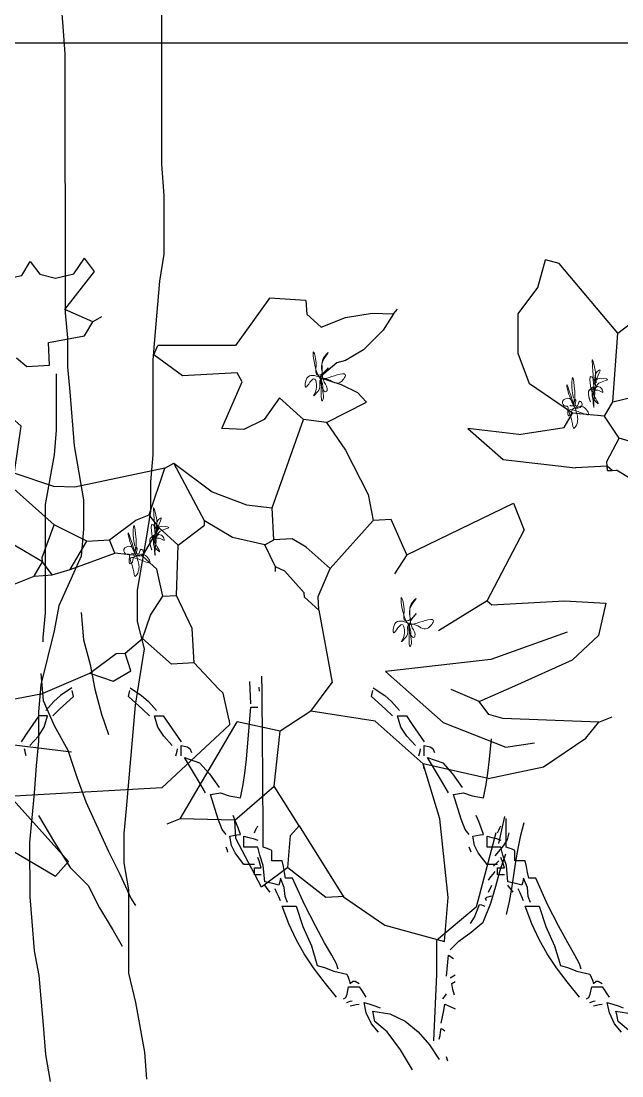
# Model space of a CAD drawing. Header units: millimetres. Extents: x -414464 to 1686, y -90036 to 108605.
# Drawn here: x -403181 to -402842, y 2569 to 3163 of the extents above; entities that cross this region are included whole.
import ezdxf

# ---------------------------------------------------------------- set-up
doc = ezdxf.new("R2010")
doc.units = ezdxf.units.MM
doc.header["$LTSCALE"] = 1000
doc.header["$MEASUREMENT"] = 0
doc.linetypes.add('AUDIT_D_120904163729-0', pattern=[0])
doc.layers.get('0').update_dxf_attribs({"linetype": 'AUDIT_D_120904163729-0'})
for name, color, linetype in [('Lawn', 7, 'Continuous'), ('Layer5', 100, 'Continuous'), ('sb shrubs', 1, 'Continuous'), ('sb-design', 3, 'Continuous')]:
    doc.layers.add(name, color=color, linetype=linetype)
doc.styles.add('ATTR', font='romans.shx', dxfattribs={"width": 0.8, "height": 0.7})
doc.styles.add('ROMANS', font='romans.shx', dxfattribs={"width": 0.85})
doc.dimstyles.new('DIM-100', dxfattribs={"dimscale": 100, "dimtxt": 2, "dimasz": 2, "dimexe": 0.18, "dimexo": 0.0625, "dimgap": 1, "dimtad": 1, "dimdec": 0, "dimzin": 0, "dimdsep": 46, "dimtxsty": 'ROMANS', "dimcen": 0.09, "dimclrd": 1, "dimclre": 1, "dimclrt": 3, "dimadec": 0, "dimazin": 0, "dimtfac": 1, "dimtdec": 0, "dimtix": 1, "dimtmove": 2, "dimatfit": 3, "dimfxl": 1, "dimtolj": 1, "dimtzin": 0, "dimarcsym": 0})

# ---------------------------------------------------------------- blocks, each defined once
blk = doc.blocks.new('TREEE')
at = {"layer": 'Layer5', "color": 24}
for points in [[(-2.076, 27.714), (-1.998, 28.648), (-1.685, 30.361), (-1.45, 31.372), (-1.448, 34.253), (-1.291, 35.187), (-1.29, 36.199), (-1.367, 37.055), (-1.444, 37.989), (-1.598, 39.702), (-1.675, 40.636), (-1.83, 41.57), (-1.985, 42.582), (-1.751, 43.516), (-1.75, 44.606), (-1.904, 45.54), (-2.059, 46.397), (-2.214, 47.331), (-2.213, 48.343), (-2.29, 49.277), (-2.287, 52.547), (-2.364, 53.403), (-2.518, 55.271), (-2.673, 56.206), (-2.671, 58.23), (-2.592, 59.319), (-2.586, 66.17)], [(0.916, 65.077), (0.837, 64.065), (0.758, 63.131), (0.75, 54.179), (0.672, 53.322), (0.671, 52.31), (0.592, 51.454), (0.435, 49.586), (0.122, 47.718), (0.121, 46.706), (0.198, 45.772), (0.974, 44.059), (1.129, 43.202), (1.595, 41.334), (1.672, 40.399), (1.671, 39.387), (1.748, 38.531), (1.825, 37.597), (1.979, 35.884), (1.977, 34.016), (1.899, 33.16), (1.82, 32.148), (1.663, 31.292), (1.506, 29.579), (1.427, 28.567), (1.271, 27.633)], [(1.06, 52.077), (1.058, 50.13), (1.135, 49.274), (1.445, 47.561), (1.441, 43.825), (1.518, 42.968), (1.518, 42.813)], [(0.196, 43.826), (0.117, 42.892), (-0.117, 42.036), (-0.274, 41.18), (-0.508, 40.324), (-0.742, 39.623)], [(1.595, 41.723), (1.516, 40.789), (1.126, 39.933), (0.659, 39.077), (0.346, 38.143), (0.034, 37.287), (-0.746, 35.575), (-1.136, 34.797), (-1.526, 33.941), (-1.682, 33.708)], [(1.668, 36.819), (1.123, 35.885), (0.577, 35.029), (-0.046, 34.407), (-0.436, 33.629), (-0.904, 32.851), (-1.216, 32.306)]]:
    blk.add_lwpolyline(points, dxfattribs=at)
blk = doc.blocks.new('A$C3E916B73')
at = {"layer": 'sb shrubs', "color": 96}
for p, q in [((2.89, 6.753), (3.878, 7.086)), ((3.878, 7.086), (3.984, 6.346)), ((2.219, 6.235), (2.89, 6.753)), ((1.538, 4.997), (2.219, 6.235)), ((3.984, 6.346), (3.914, 5.015)), ((1.307, 5.689), (1.922, 6.227)), ((1.922, 6.227), (2.23, 6.227)), ((0.846, 5.997), (0.461, 5.151)), ((1.307, 5.689), (0.846, 5.997)), ((-3.306, 5.151), (-2.614, 5.612)), ((-2.614, 5.612), (-2.383, 5.382)), ((1.307, 5.689), (1.384, 5.151)), ((-2.383, 5.382), (-3.306, 4.228)), ((0.461, 5.151), (0.461, 4.843)), ((1.538, 4.997), (1.153, 4.305)), ((1.384, 5.151), (1.538, 4.997)), ((3.914, 5.015), (3.69, 4.074)), ((-0.461, 4.766), (-0.692, 4.843)), ((0.461, 4.843), (-0.461, 4.766)), ((0.461, 4.843), (1.153, 4.305)), ((-0.461, 4.766), (0.592, 3.188)), ((1.153, 4.305), (1.307, 3.383)), ((4.767, 4.382), (3.69, 4.074)), ((4.767, 4.382), (5.714, 4.238)), ((-0.738, 4.228), (-3.229, 4.228)), ((0.461, 3.229), (-0.738, 4.228)), ((3.69, 4.074), (3.69, 4.152)), ((5.714, 4.238), (6.456, 3.794)), ((3.69, 4.074), (2.921, 3.306)), ((4.066, 3.397), (5.098, 3.872)), ((5.098, 3.872), (5.583, 3.823)), ((6.456, 3.794), (6.688, 3.536)), ((-3.921, 3.229), (-2.229, 3.536)), ((1.307, 3.383), (0.592, 3.188)), ((1.845, 3.075), (1.307, 3.383)), ((3.143, 2.479), (4.066, 3.397)), ((5.074, 3.383), (4.843, 3.306)), ((6.688, 3.536), (5.074, 3.383)), ((6.688, 3.536), (6.919, 3.46)), ((0.461, 3.152), (0.461, 3.229)), ((2.921, 3.306), (1.845, 3.075)), ((4.843, 3.306), (4.69, 3.075)), ((0.461, 3.152), (0.384, 2.691)), ((1.845, 3.075), (2.23, 2.614)), ((4.69, 3.075), (4.228, 2.845)), ((4.69, 3.075), (5.305, 2.845)), ((0.384, 2.691), (0.308, 2.614)), ((5.305, 2.845), (6.304, 2.46)), ((-2.691, 2.537), (-3.253, 2.611)), ((-2.691, 2.537), (-1.845, 2.229)), ((0.308, 2.614), (-0.077, 2.153)), ((2.076, 1.384), (2.23, 2.614)), ((-1.845, 2.229), (-1.461, 2.383)), ((-1.461, 2.383), (-1.153, 2.229)), ((4.926, 2.381), (3.143, 2.479)), ((6.24, 1.988), (4.926, 2.381)), ((6.304, 2.46), (6.765, 2.076)), ((-1.845, 2.229), (-1.384, 1.922)), ((-1.153, 2.229), (-1.23, 1.922)), ((-0.461, 2.153), (-0.923, 1.691)), ((-0.077, 2.153), (-0.461, 2.153)), ((-0.077, 2.153), (-0.076, 1.575)), ((6.919, 1.538), (6.765, 2.076)), ((-1.384, 1.922), (-1.23, 1.922)), ((-1.23, 1.922), (-0.923, 1.691)), ((4.92, 1.384), (4.075, 1.845)), ((-0.923, 1.691), (-0.769, 1.307)), ((-0.076, 1.575), (-0.307, 0.999)), ((4.92, 1.384), (4.997, 1.461)), ((4.997, 1.461), (6.227, 1.461)), ((6.227, 1.461), (6.919, 1.538)), ((-0.769, 1.307), (-0.538, 0.999)), ((2.076, 1.384), (1.845, 1.153)), ((2.076, 1.384), (2.076, 1.153)), ((4.92, 1.384), (5.612, 0.231)), ((1.845, 1.076), (1.538, 0.692)), ((1.845, 1.153), (1.845, 1.076)), ((2.076, 1.153), (2.306, 0.692)), ((-0.538, 0.999), (-0.615, 0.538)), ((-0.538, 0.999), (-0.307, 0.999)), ((-0.307, 0.999), (-0.231, 0.154)), ((3.613, 0.538), (3.383, 0.846)), ((-3.152, 0.692), (-2.691, 0.538)), ((-2.691, 0.538), (-2.383, 0.538)), ((-2.691, 0.538), (-2.537, 0.308)), ((-2.383, 0.538), (-2.537, 0.308)), ((-2.383, 0.538), (-2.076, 0.461)), ((-0.615, 0.538), (-0.846, 0.308)), ((1.384, 0.615), (1.23, 0.231)), ((1.538, 0.692), (1.384, 0.615)), ((1.384, 0.692), (1.384, 0.615)), ((2.306, 0.692), (1.922, 0.308)), ((2.306, 0.692), (3.075, -0.077)), ((3.613, 0.538), (3.383, -0.077)), ((3.613, 0.538), (5.458, -0.231)), ((-2.076, 0.461), (-1.307, 0.231)), ((-2.076, 0.461), (-1.768, 0)), ((8.764, 0.384), (7.227, -0.692)), ((-2.537, 0.308), (-2.998, 0)), ((-2.537, 0.308), (-2.537, 0.231)), ((-2.537, 0.231), (-2.306, -0.308)), ((-1.307, 0.231), (-1.384, 0)), ((-0.846, 0.308), (-1.307, 0.231)), ((-0.846, 0.308), (-0.538, -0.154)), ((1.23, 0.231), (0.692, 0.077)), ((1.23, 0.231), (1.384, 0.154)), ((1.922, 0.308), (1.691, 0.154)), ((5.458, -0.231), (5.612, 0.231)), ((-1.768, 0), (-2.306, -0.308)), ((-1.768, 0), (-1.384, 0)), ((-1.384, 0), (-0.923, -0.308)), ((-0.231, 0.154), (-0.538, -0.154)), ((-0.231, 0.154), (0.231, -0.154)), ((0.692, 0.077), (0.231, -0.231)), ((1.384, 0.154), (1.384, -0.384)), ((1.691, 0.154), (1.384, 0.154)), ((-0.538, -0.154), (-0.692, -0.384)), ((0.231, -0.154), (0.231, -0.231)), ((3.017, -0.518), (3.075, -0.077)), ((3.383, -0.077), (3.075, -0.077)), ((-2.306, -0.308), (-2.998, -0.999)), ((-0.923, -0.308), (-0.692, -0.384)), ((0.231, -0.231), (-0.231, -1.23)), ((-0.692, -0.384), (-0.384, -1.153)), ((0.39, -0.711), (0.955, -0.459)), ((0.955, -0.459), (1.384, -0.384)), ((1.384, -0.384), (1.999, -1.845)), ((2.678, -1.287), (3.017, -0.518)), ((-0.231, -1.23), (0.39, -0.711)), ((7.15, -0.692), (7.073, -0.769)), ((7.073, -0.692), (7.073, -0.769)), ((7.073, -0.692), (7.15, -0.692)), ((7.15, -0.692), (7.227, -0.692)), ((5.326, -0.977), (6.535, -0.769)), ((7.073, -0.769), (6.535, -0.769)), ((7.073, -0.769), (7.073, -0.846)), ((7.073, -0.846), (7.303, -1.23)), ((-2.271, -0.952), (-2.927, -1.213)), ((-1.922, -0.922), (-2.271, -0.952)), ((-0.384, -1.153), (-1.922, -0.922)), ((4.761, -1.532), (5.326, -0.977)), ((7.919, -0.999), (7.303, -1.23)), ((-2.921, -1.23), (-2.768, -1.999)), ((-0.384, -1.153), (-0.231, -1.23)), ((7.303, -1.23), (7.073, -1.614)), ((2.383, -1.768), (2.678, -1.287)), ((5.612, -1.384), (4.761, -1.532)), ((5.612, -1.384), (6.381, -1.461)), ((6.381, -1.461), (6.535, -1.691)), ((0.984, -1.731), (0.615, -1.768)), ((0.615, -1.768), (1, -2.537)), ((1.337, -1.879), (0.984, -1.731)), ((2.383, -1.768), (1.999, -1.845)), ((2.383, -1.768), (3.075, -2.076)), ((6.535, -1.691), (5.843, -2.229)), ((7.073, -1.614), (6.535, -1.691)), ((7.073, -1.614), (7.227, -1.845)), ((1.614, -2.229), (1.337, -1.879)), ((1.999, -1.845), (1.614, -2.229)), ((7.227, -1.845), (8.072, -1.999)), ((7.227, -1.845), (7.38, -2.998)), ((-2.768, -1.999), (-2.921, -2.153)), ((2.932, -2.249), (3.075, -2.076)), ((2.664, -2.397), (2.932, -2.249)), ((5.843, -2.229), (5.679, -2.752)), ((2.306, -2.537), (2.664, -2.397)), ((1, -2.537), (0.923, -2.691)), ((2.614, -2.767), (2.306, -2.537)), ((0, -2.691), (-0.461, -3.075)), ((0.923, -2.691), (0, -2.691)), ((2.763, -2.796), (2.614, -2.767)), ((3.074, -2.959), (2.763, -2.796)), ((5.679, -2.752), (5.714, -3.418)), ((-2.783, -3.153), (-2.614, -2.998)), ((-2.614, -2.998), (-2.229, -2.998)), ((-2.229, -2.998), (-2.229, -3.383)), ((3.427, -3.27), (3.074, -2.959)), ((7.38, -2.998), (6.458, -4.228)), ((7.38, -2.998), (8.61, -3.844)), ((-0.461, -3.075), (-0.384, -3.229)), ((0.923, -3.152), (-0.384, -3.229)), ((1.538, -3.921), (0.923, -3.152)), ((3.613, -3.536), (3.427, -3.27)), ((-2.229, -3.383), (-1.614, -3.459)), ((-1.614, -3.459), (-1.461, -3.69)), ((2.153, -3.613), (2.383, -3.383)), ((2.383, -3.383), (2.805, -3.521)), ((2.805, -3.521), (3.257, -3.566)), ((3.257, -3.566), (3.613, -3.536)), ((3.613, -3.536), (3.69, -3.613)), ((5.714, -3.418), (6.074, -3.844)), ((-1.461, -3.69), (-1.922, -3.921)), ((-1.307, -3.767), (-1.461, -3.69)), ((2.153, -3.844), (2.153, -3.613)), ((2.153, -3.844), (1.538, -3.921)), ((6.074, -3.844), (6.227, -4.305)), ((-1.922, -3.921), (-1.384, -4.536)), ((6.458, -4.228), (6.227, -4.305)), ((-3.152, -4.459), (-2.614, -4.536)), ((-2.614, -4.536), (-2.46, -4.766)), ((-2.46, -4.766), (-2.31, -4.543)), ((-2.31, -4.543), (-2.047, -4.46)), ((-2.047, -4.46), (-1.732, -4.515)), ((-1.732, -4.515), (-1.537, -4.766)), ((-1.384, -4.536), (-1.537, -4.766))]:
    blk.add_line(p, q, dxfattribs=at)
blk.add_arc((-0.738, 4.228), 0.00000961, 49.844, 89.647, dxfattribs=at)
blk = doc.blocks.new('gt')
at = {"layer": 'sb-design', "color": 46}
for p, q in [((600.1473, 207.1282), (600.1467, 207.1796)), ((599.5052, 207.1403), (599.4667, 207.114)), ((599.5088, 207.1212), (599.5067, 207.1309)), ((599.6989, 207.1212), (599.7009, 207.1309)), ((599.7024, 207.1403), (599.7409, 207.114)), ((600.1097, 207.0863), (600.1061, 207.1614)), ((600.1391, 207.1286), (600.1375, 207.1426)), ((600.5195, 207.1212), (600.5215, 207.1309)), ((600.523, 207.1403), (600.5615, 207.114)), ((599.4667, 207.114), (599.4439, 207.0939)), ((599.4876, 207.0895), (599.5111, 207.111)), ((599.5111, 207.111), (599.5088, 207.1212)), ((599.6966, 207.111), (599.6989, 207.1212)), ((599.72, 207.0895), (599.6966, 207.111)), ((599.7409, 207.114), (599.7637, 207.0939)), ((600.148, 207.0717), (600.1473, 207.1282)), ((600.5172, 207.111), (600.5195, 207.1212)), ((600.5407, 207.0895), (600.5172, 207.111)), ((600.5615, 207.114), (600.5843, 207.0939)), ((599.4439, 207.0939), (599.4172, 207.0628)), ((599.4407, 207.0452), (599.4641, 207.0675)), ((599.4641, 207.0675), (599.4876, 207.0895)), ((599.7435, 207.0675), (599.72, 207.0895)), ((599.767, 207.0452), (599.7435, 207.0675)), ((599.7637, 207.0939), (599.7905, 207.0628)), ((600.101, 206.9679), (600.1097, 207.0746)), ((600.1097, 207.0746), (600.1179, 207.0746)), ((600.1179, 207.0746), (600.1258, 207.0746)), ((600.1258, 207.0746), (600.1332, 207.0746)), ((600.1486, 207.0099), (600.148, 207.0717)), ((600.5641, 207.0675), (600.5407, 207.0895)), ((600.5876, 207.0452), (600.5641, 207.0675)), ((600.5843, 207.0939), (600.6111, 207.0628)), ((599.3937, 207.0452), (599.3738, 207.0159)), ((599.4031, 207.0452), (599.3937, 207.0452)), ((599.4128, 207.0452), (599.4031, 207.0452)), ((599.412, 207.0071), (599.4231, 207.0452)), ((599.4231, 207.0452), (599.4128, 207.0452)), ((599.7957, 207.0071), (599.7846, 207.0452)), ((599.7846, 207.0452), (599.7948, 207.0452)), ((599.7948, 207.0452), (599.8045, 207.0452)), ((599.8045, 207.0452), (599.8139, 207.0452)), ((599.8139, 207.0452), (599.8339, 207.0159)), ((600.6163, 207.0071), (600.6052, 207.0452)), ((600.6052, 207.0452), (600.6154, 207.0452)), ((600.6154, 207.0452), (600.6251, 207.0452)), ((600.6251, 207.0452), (600.6346, 207.0452)), ((600.6346, 207.0452), (600.6545, 207.0159)), ((599.3738, 207.0159), (599.3538, 206.9865)), ((599.3923, 206.9773), (599.412, 207.0071)), ((599.8154, 206.9773), (599.7957, 207.0071)), ((599.8339, 207.0159), (599.8538, 206.9865)), ((600.1493, 206.9421), (600.1486, 207.0099)), ((600.636, 206.9773), (600.6163, 207.0071)), ((600.6545, 207.0159), (600.6745, 206.9865)), ((599.3538, 206.9865), (599.3338, 206.9572)), ((599.3632, 206.9455), (599.3923, 206.9773)), ((599.8444, 206.9455), (599.8154, 206.9773)), ((599.8538, 206.9865), (599.8738, 206.9572)), ((600.0948, 206.8986), (600.101, 206.9679)), ((600.6651, 206.9455), (600.636, 206.9773)), ((600.6745, 206.9865), (600.6944, 206.9572)), ((600.9154, 206.8986), (600.9216, 206.9679)), ((599.3471, 206.9263), (599.3456, 206.9337)), ((599.3492, 206.9184), (599.3471, 206.9263)), ((599.3515, 206.9103), (599.3492, 206.9184)), ((599.8562, 206.9103), (599.8585, 206.9184)), ((599.8585, 206.9184), (599.8605, 206.9263)), ((599.8605, 206.9263), (599.862, 206.9337)), ((599.8738, 206.9455), (599.8947, 206.9407)), ((599.8738, 206.9337), (599.8738, 206.9455)), ((599.8738, 206.922), (599.8738, 206.9337)), ((599.8738, 206.9103), (599.8738, 206.922)), ((599.8947, 206.9407), (599.9038, 206.9346)), ((599.9038, 206.9346), (599.909, 206.922)), ((600.1499, 206.868), (600.1493, 206.9421)), ((600.6768, 206.9103), (600.6791, 206.9184)), ((600.6791, 206.9184), (600.6812, 206.9263)), ((600.6812, 206.9263), (600.6827, 206.9337)), ((600.6944, 206.9455), (600.7153, 206.9407)), ((600.6944, 206.9337), (600.6944, 206.9455)), ((600.6944, 206.922), (600.6944, 206.9337)), ((600.6944, 206.9103), (600.6944, 206.922)), ((600.7153, 206.9407), (600.7244, 206.9346)), ((600.7244, 206.9346), (600.7296, 206.922)), ((599.8855, 206.9044), (599.9366, 206.8863)), ((599.909, 206.8653), (599.8855, 206.9044)), ((599.9366, 206.8863), (599.9699, 206.8497)), ((600.0894, 206.8521), (600.0948, 206.8986)), ((600.7062, 206.9044), (600.7572, 206.8863)), ((600.7296, 206.8653), (600.7062, 206.9044)), ((600.7572, 206.8863), (600.7905, 206.8497)), ((600.9101, 206.8521), (600.9154, 206.8986)), ((599.9325, 206.8257), (599.909, 206.8653)), ((599.9699, 206.8497), (600.0029, 206.8034)), ((600.0832, 206.8135), (600.0894, 206.8521)), ((600.1504, 206.787), (600.1499, 206.868)), ((600.7531, 206.8257), (600.7296, 206.8653)), ((600.7905, 206.8497), (600.8235, 206.8034)), ((600.9039, 206.8135), (600.9101, 206.8521)), ((599.9559, 206.7858), (599.9325, 206.8257)), ((600.0745, 206.7682), (600.0832, 206.8135)), ((600.7766, 206.7858), (600.7531, 206.8257)), ((600.8951, 206.7682), (600.9039, 206.8135)), ((599.9736, 206.78), (600.0068, 206.7853)), ((599.999, 206.6967), (599.9736, 206.78)), ((600.0068, 206.7853), (600.0366, 206.7755)), ((600.0366, 206.7755), (600.0745, 206.7682)), ((600.1507, 206.6988), (600.1504, 206.787)), ((600.7942, 206.78), (600.8274, 206.7853)), ((600.8196, 206.6967), (600.7942, 206.78)), ((600.8274, 206.7853), (600.8572, 206.7755)), ((600.8572, 206.7755), (600.8951, 206.7682)), ((600.0581, 206.6884), (600.0498, 206.7095)), ((600.8787, 206.6884), (600.8705, 206.7095)), ((600.9568, 206.6602), (600.9665, 206.7057)), ((600.0127, 206.6617), (599.999, 206.6967)), ((600.0663, 206.6669), (600.0581, 206.6884)), ((600.1296, 206.6669), (600.1332, 206.6743)), ((600.1508, 206.6027), (600.1507, 206.6988)), ((600.8333, 206.6617), (600.8196, 206.6967)), ((600.8869, 206.6669), (600.8787, 206.6884)), ((600.9502, 206.6669), (600.9538, 206.6743)), ((600.9714, 206.6027), (600.9713, 206.6988)), ((601.0215, 206.6422), (601.0324, 206.6849)), ((600.0264, 206.645), (600.0127, 206.6617)), ((600.0381, 206.6391), (600.0507, 206.6414)), ((600.0438, 206.6074), (600.0381, 206.6391)), ((600.0507, 206.6414), (600.0627, 206.6435)), ((600.0627, 206.6435), (600.0745, 206.645)), ((600.0745, 206.645), (600.0663, 206.6669)), ((600.0862, 206.6391), (600.1023, 206.6353)), ((600.0862, 206.6273), (600.0862, 206.6391)), ((600.1023, 206.6353), (600.1179, 206.6309)), ((600.1214, 206.6509), (600.1258, 206.659)), ((600.1258, 206.659), (600.1296, 206.6669)), ((600.847, 206.645), (600.8333, 206.6617)), ((600.8587, 206.6391), (600.8713, 206.6414)), ((600.8644, 206.6074), (600.8587, 206.6391)), ((600.8713, 206.6414), (600.8833, 206.6435)), ((600.8833, 206.6435), (600.8951, 206.645)), ((600.8951, 206.645), (600.8869, 206.6669)), ((600.9069, 206.6391), (600.9229, 206.6353)), ((600.9069, 206.6273), (600.9069, 206.6391)), ((600.9229, 206.6353), (600.9385, 206.6309)), ((600.9421, 206.6509), (600.9464, 206.659)), ((600.9464, 206.659), (600.9502, 206.6669)), ((600.9466, 206.6145), (600.9568, 206.6602)), ((600.9761, 206.6276), (600.9818, 206.6509)), ((601.0124, 206.5982), (601.0215, 206.6422)), ((600.0287, 206.5969), (600.0264, 206.6027)), ((600.0307, 206.591), (600.0287, 206.5969)), ((600.0563, 206.5828), (600.0438, 206.6074)), ((600.0862, 206.6153), (600.0862, 206.6273)), ((600.0862, 206.6027), (600.0862, 206.6153)), ((600.1023, 206.6027), (600.0862, 206.6027)), ((600.1179, 206.6027), (600.1023, 206.6027)), ((600.1179, 206.6309), (600.1332, 206.6262)), ((600.1332, 206.6027), (600.1179, 206.6027)), ((600.1398, 206.5749), (600.1332, 206.6027)), ((600.161, 206.5992), (600.1508, 206.6027)), ((600.1707, 206.5953), (600.161, 206.5992)), ((600.8493, 206.5969), (600.847, 206.6027)), ((600.8513, 206.591), (600.8493, 206.5969)), ((600.8769, 206.5828), (600.8644, 206.6074)), ((600.9069, 206.6153), (600.9069, 206.6273)), ((600.9069, 206.6027), (600.9069, 206.6153)), ((600.9229, 206.6027), (600.9069, 206.6027)), ((600.9385, 206.6027), (600.9229, 206.6027)), ((600.9385, 206.6309), (600.9538, 206.6262)), ((600.9538, 206.6027), (600.9385, 206.6027)), ((600.9604, 206.5749), (600.9538, 206.6027)), ((600.9816, 206.5992), (600.9714, 206.6027)), ((600.9913, 206.5953), (600.9816, 206.5992)), ((600.0322, 206.5851), (600.0307, 206.591)), ((600.0862, 206.5441), (600.0563, 206.5828)), ((600.1375, 206.5558), (600.1332, 206.5675)), ((600.1516, 206.5406), (600.1398, 206.5749)), ((600.1801, 206.591), (600.1707, 206.5953)), ((600.1801, 206.5793), (600.1801, 206.591)), ((600.1801, 206.5675), (600.1801, 206.5793)), ((600.1801, 206.5558), (600.1801, 206.5675)), ((600.8529, 206.5851), (600.8513, 206.591)), ((600.9069, 206.5441), (600.8769, 206.5828)), ((600.9582, 206.5558), (600.9538, 206.5675)), ((600.9722, 206.5406), (600.9604, 206.5749)), ((601.0008, 206.591), (600.9913, 206.5953)), ((601.0008, 206.5793), (601.0008, 206.591)), ((601.0008, 206.5675), (601.0008, 206.5793)), ((601.0008, 206.5558), (601.0008, 206.5675)), ((600.098, 206.5441), (600.0862, 206.5441)), ((600.1097, 206.5441), (600.098, 206.5441)), ((600.1214, 206.5441), (600.1097, 206.5441)), ((600.1214, 206.5323), (600.1296, 206.5323)), ((600.1214, 206.5249), (600.1214, 206.5323)), ((600.1296, 206.5323), (600.1375, 206.5323)), ((600.1414, 206.5441), (600.1375, 206.5558)), ((600.1375, 206.5323), (600.1449, 206.5323)), ((600.1449, 206.5323), (600.1414, 206.5441)), ((600.1567, 206.4854), (600.1516, 206.5406)), ((600.1919, 206.5558), (600.1801, 206.5558)), ((600.2036, 206.5558), (600.1919, 206.5558)), ((600.2153, 206.5558), (600.2036, 206.5558)), ((600.2197, 206.5367), (600.2153, 206.5558)), ((600.2235, 206.517), (600.2197, 206.5367)), ((600.9186, 206.5441), (600.9069, 206.5441)), ((600.9303, 206.5441), (600.9186, 206.5441)), ((600.9421, 206.5441), (600.9303, 206.5441)), ((600.9421, 206.5323), (600.9502, 206.5323)), ((600.9421, 206.5249), (600.9421, 206.5323)), ((600.9502, 206.5323), (600.9582, 206.5323)), ((600.962, 206.5441), (600.9582, 206.5558)), ((600.9582, 206.5323), (600.9655, 206.5323)), ((600.9655, 206.5323), (600.962, 206.5441)), ((600.9773, 206.4854), (600.9722, 206.5406)), ((601.0125, 206.5558), (601.0008, 206.5558)), ((601.0242, 206.5558), (601.0125, 206.5558)), ((601.036, 206.5558), (601.0242, 206.5558)), ((601.0403, 206.5367), (601.036, 206.5558)), ((601.0441, 206.517), (601.0403, 206.5367)), ((600.1214, 206.517), (600.1214, 206.5249)), ((600.1214, 206.5088), (600.1214, 206.517)), ((600.1296, 206.5088), (600.1214, 206.5088)), ((600.1375, 206.5088), (600.1296, 206.5088)), ((600.1449, 206.5088), (600.1375, 206.5088)), ((600.208, 206.4897), (600.2059, 206.4818)), ((600.2095, 206.4971), (600.208, 206.4897)), ((600.2226, 206.4656), (600.2095, 206.4971)), ((600.2271, 206.4971), (600.2235, 206.517)), ((600.2353, 206.4971), (600.2271, 206.4971)), ((600.2432, 206.4971), (600.2353, 206.4971)), ((600.2506, 206.4971), (600.2432, 206.4971)), ((600.2909, 206.4084), (600.2506, 206.4971)), ((600.9421, 206.517), (600.9421, 206.5249)), ((600.9421, 206.5088), (600.9421, 206.517)), ((600.9502, 206.5088), (600.9421, 206.5088)), ((600.9582, 206.5088), (600.9502, 206.5088)), ((600.9655, 206.5088), (600.9582, 206.5088)), ((601.0286, 206.4897), (601.0265, 206.4818)), ((601.0301, 206.4971), (601.0286, 206.4897)), ((601.0432, 206.4656), (601.0301, 206.4971)), ((601.0477, 206.4971), (601.0441, 206.517)), ((601.0559, 206.4971), (601.0477, 206.4971)), ((601.0638, 206.4971), (601.0559, 206.4971)), ((601.0712, 206.4971), (601.0638, 206.4971)), ((601.1115, 206.4084), (601.0712, 206.4971)), ((600.1727, 206.4818), (600.1567, 206.4854)), ((600.1625, 206.4662), (600.1567, 206.4736)), ((600.1684, 206.4583), (600.1625, 206.4662)), ((600.1743, 206.4502), (600.1684, 206.4583)), ((600.1883, 206.478), (600.1727, 206.4818)), ((600.2036, 206.4736), (600.1883, 206.478)), ((600.1977, 206.4486), (600.1919, 206.4619)), ((600.2059, 206.4818), (600.2036, 206.4736)), ((600.2253, 206.4362), (600.2226, 206.4656)), ((600.9934, 206.4818), (600.9773, 206.4854)), ((600.9832, 206.4662), (600.9773, 206.4736)), ((600.989, 206.4583), (600.9832, 206.4662)), ((600.9949, 206.4502), (600.989, 206.4583)), ((601.0089, 206.478), (600.9934, 206.4818)), ((601.0242, 206.4736), (601.0089, 206.478)), ((601.0184, 206.4486), (601.0125, 206.4619)), ((601.0265, 206.4818), (601.0242, 206.4736)), ((601.0459, 206.4362), (601.0432, 206.4656)), ((600.2036, 206.4349), (600.1977, 206.4486)), ((600.2095, 206.4208), (600.2036, 206.4349)), ((600.2329, 206.4149), (600.2253, 206.4362)), ((601.0242, 206.4349), (601.0184, 206.4486)), ((601.0301, 206.4208), (601.0242, 206.4349)), ((601.0536, 206.4149), (601.0459, 206.4362)), ((600.2375, 206.3439), (600.2153, 206.4032)), ((600.2153, 206.4032), (600.2314, 206.4032)), ((600.2314, 206.4032), (600.247, 206.4032)), ((600.247, 206.4032), (600.2623, 206.4032)), ((600.2623, 206.4032), (600.2848, 206.3347)), ((600.3275, 206.3363), (600.2909, 206.4084)), ((601.0581, 206.3439), (601.036, 206.4032)), ((601.036, 206.4032), (601.0521, 206.4032)), ((601.0521, 206.4032), (601.0676, 206.4032)), ((601.0676, 206.4032), (601.0829, 206.4032)), ((601.0829, 206.4032), (601.1054, 206.3347)), ((601.1481, 206.3363), (601.1115, 206.4084)), ((600.262, 206.2911), (600.2375, 206.3439)), ((600.2848, 206.3347), (600.3138, 206.2694)), ((600.3587, 206.2797), (600.3275, 206.3363)), ((601.0827, 206.2911), (601.0581, 206.3439)), ((601.1054, 206.3347), (601.1344, 206.2694)), ((601.1793, 206.2797), (601.1481, 206.3363)), ((600.2897, 206.2424), (600.262, 206.2911)), ((600.383, 206.2373), (600.3587, 206.2797)), ((601.1104, 206.2424), (601.0827, 206.2911)), ((601.2036, 206.2373), (601.1793, 206.2797)), ((600.3212, 206.1952), (600.2897, 206.2424)), ((600.3138, 206.2694), (600.3339, 206.2025)), ((601.1419, 206.1952), (601.1104, 206.2424)), ((601.1344, 206.2694), (601.1545, 206.2025)), ((600.3573, 206.1472), (600.3212, 206.1952)), ((600.3339, 206.2025), (600.3585, 206.1962)), ((600.3585, 206.1962), (600.3895, 206.1834)), ((601.1779, 206.1472), (601.1419, 206.1952)), ((601.1545, 206.2025), (601.1791, 206.1962)), ((601.1791, 206.1962), (601.2102, 206.1834)), ((600.3984, 206.0957), (600.3573, 206.1472)), ((601.2191, 206.0957), (601.1779, 206.1472))]:
    blk.add_line(p, q, dxfattribs=at)
at = {"layer": 'sb-design', "color": 36}
for p, q in [((600.9348, 206.5734), (600.964, 206.6076)), ((600.964, 206.6076), (600.9761, 206.6276)), ((601.0047, 206.5533), (601.0124, 206.5982)), ((600.9509, 206.5245), (600.9701, 206.5793)), ((600.929, 206.5382), (600.9348, 206.5441)), ((600.9348, 206.5441), (600.9407, 206.5499)), ((600.9407, 206.5499), (600.9466, 206.5558)), ((600.9975, 206.5081), (601.0047, 206.5533)), ((600.9114, 206.4912), (600.9195, 206.5015)), ((600.9195, 206.5015), (600.9275, 206.5111)), ((600.9275, 206.5111), (600.9348, 206.5206)), ((600.9363, 206.4704), (600.9509, 206.5245)), ((600.9903, 206.4629), (600.9975, 206.5081)), ((600.9114, 206.4502), (600.9157, 206.4583)), ((600.9157, 206.4583), (600.9195, 206.4662)), ((600.9195, 206.4662), (600.9231, 206.4736)), ((600.9195, 206.4132), (600.9363, 206.4704)), ((600.9824, 206.4184), (600.9903, 206.4629)), ((600.9022, 206.4293), (600.9068, 206.4339)), ((600.9055, 206.4208), (600.9022, 206.4293)), ((600.9068, 206.4339), (600.9231, 206.4384)), ((600.9731, 206.375), (600.9824, 206.4184)), ((600.8644, 206.3661), (600.882, 206.4091)), ((600.882, 206.4091), (600.8879, 206.4076)), ((600.8879, 206.4076), (600.8938, 206.4055)), ((600.8938, 206.3492), (600.9195, 206.4132)), ((600.8938, 206.4055), (600.8996, 206.4032)), ((600.8507, 206.3445), (600.8644, 206.3661)), ((600.8531, 206.3157), (600.8938, 206.3492)), ((600.8112, 206.2849), (600.8531, 206.3157)), ((600.7823, 206.2553), (600.8112, 206.2849)), ((600.3987, 206.2081), (600.383, 206.2373)), ((600.4043, 206.1908), (600.3987, 206.2081)), ((600.7728, 206.1908), (600.7749, 206.2142)), ((600.7749, 206.2142), (600.7764, 206.2377)), ((600.7764, 206.2377), (600.7823, 206.2341)), ((600.7823, 206.2341), (600.7881, 206.2303)), ((600.7881, 206.2303), (600.794, 206.226)), ((601.2193, 206.2081), (601.2036, 206.2373)), ((601.2249, 206.1908), (601.2193, 206.2081)), ((600.3895, 206.1834), (600.4337, 206.1732)), ((600.4337, 206.1732), (600.438, 206.1634)), ((600.7705, 206.1673), (600.7728, 206.1908)), ((600.7823, 206.1614), (600.7999, 206.1716)), ((601.2102, 206.1834), (601.2543, 206.1732)), ((601.2543, 206.1732), (601.2586, 206.1634)), ((600.438, 206.1634), (600.4418, 206.1532)), ((600.4418, 206.1532), (600.4454, 206.1426)), ((600.4454, 206.1426), (600.4543, 206.1505)), ((600.4543, 206.1505), (600.4619, 206.1505)), ((600.4619, 206.1505), (600.4747, 206.1426)), ((600.7881, 206.1426), (600.7999, 206.1493)), ((600.7912, 206.122), (600.7881, 206.1426)), ((601.2586, 206.1634), (601.2625, 206.1532)), ((601.2625, 206.1532), (601.266, 206.1426)), ((601.266, 206.1426), (601.2749, 206.1505)), ((601.2749, 206.1505), (601.2825, 206.1505)), ((601.2825, 206.1505), (601.2954, 206.1426)), ((600.4304, 206.0953), (600.435, 206.1059)), ((600.435, 206.1059), (600.4395, 206.1309)), ((600.4395, 206.1309), (600.4513, 206.1309)), ((600.4513, 206.1309), (600.463, 206.1309)), ((600.463, 206.1309), (600.4747, 206.1309)), ((600.4747, 206.1309), (600.4829, 206.1192)), ((600.4829, 206.1192), (600.4908, 206.1074)), ((600.4908, 206.1074), (600.4982, 206.0957)), ((600.7623, 206.0957), (600.7667, 206.1016)), ((600.7667, 206.1016), (600.7705, 206.1074)), ((600.7968, 206.1026), (600.7912, 206.122)), ((601.251, 206.0953), (601.2556, 206.1059)), ((601.2556, 206.1059), (601.2602, 206.1309)), ((601.2602, 206.1309), (601.2719, 206.1309)), ((601.2719, 206.1309), (601.2836, 206.1309)), ((601.2836, 206.1309), (601.2954, 206.1309)), ((601.2954, 206.1309), (601.3035, 206.1192)), ((601.3035, 206.1192), (601.3114, 206.1074)), ((601.3114, 206.1074), (601.3188, 206.0957)), ((600.4219, 206.0898), (600.4304, 206.0953)), ((600.4337, 206.0781), (600.4395, 206.0804)), ((600.4395, 206.0804), (600.4454, 206.0824)), ((600.4454, 206.0824), (600.4513, 206.0839)), ((600.4454, 206.0663), (600.4556, 206.0686)), ((600.4556, 206.0686), (600.4653, 206.0707)), ((600.4653, 206.0707), (600.4747, 206.0722)), ((600.4923, 206.0781), (600.5108, 206.0722)), ((600.4993, 206.0431), (600.4923, 206.0781)), ((600.5108, 206.0722), (600.5287, 206.0663)), ((600.5287, 206.0663), (600.5463, 206.0605)), ((600.7576, 206.0898), (600.7623, 206.0957)), ((600.7608, 206.051), (600.7647, 206.0722)), ((600.7647, 206.0722), (600.7823, 206.0648)), ((600.7823, 206.0648), (600.7999, 206.0569)), ((601.2425, 206.0898), (601.251, 206.0953)), ((601.2543, 206.0781), (601.2602, 206.0804)), ((601.2602, 206.0804), (601.266, 206.0824)), ((601.266, 206.0824), (601.2719, 206.0839)), ((601.266, 206.0663), (601.2762, 206.0686)), ((601.2762, 206.0686), (601.2859, 206.0707)), ((601.2859, 206.0707), (601.2954, 206.0722)), ((601.313, 206.0781), (601.3314, 206.0722)), ((601.32, 206.0431), (601.313, 206.0781)), ((601.3314, 206.0722), (601.3493, 206.0663)), ((601.3493, 206.0663), (601.367, 206.0605)), ((600.517, 206.0055), (600.4993, 206.0431)), ((600.5217, 206.0487), (600.579, 206.0398)), ((600.524, 206.037), (600.5217, 206.0487)), ((600.5264, 206.0253), (600.524, 206.037)), ((600.579, 206.0398), (600.63, 206.0153)), ((600.7517, 206.0077), (600.7564, 206.0296)), ((600.7564, 206.0296), (600.7608, 206.051)), ((601.3377, 206.0055), (601.32, 206.0431)), ((601.3423, 206.0487), (601.3996, 206.0398)), ((601.3447, 206.037), (601.3423, 206.0487)), ((601.347, 206.0253), (601.3447, 206.037)), ((600.5405, 205.9783), (600.517, 206.0055)), ((600.5287, 206.0135), (600.5264, 206.0253)), ((600.5702, 205.9786), (600.5287, 206.0135)), ((600.63, 206.0153), (600.6747, 205.979)), ((601.3611, 205.9783), (601.3377, 206.0055)), ((601.3494, 206.0135), (601.347, 206.0253)), ((601.3909, 205.9786), (601.3494, 206.0135)), ((600.6151, 205.918), (600.5702, 205.9786)), ((600.6747, 205.979), (600.7131, 205.9347)), ((600.7459, 205.9548), (600.7482, 205.9666)), ((600.7482, 205.9666), (600.7502, 205.9783)), ((600.7502, 205.9783), (600.7517, 205.99)), ((600.7517, 205.99), (600.7584, 205.9865)), ((600.7584, 205.9865), (600.7646, 205.9827)), ((600.7131, 205.9347), (600.745, 205.8859)), ((600.655, 205.8506), (600.6151, 205.918)), ((600.7749, 205.8797), (600.7705, 205.895))]:
    blk.add_line(p, q, dxfattribs=at)
at = {"layer": 'sb-design', "color": 46}
blk.add_lwpolyline([(600.9369, 206.6509), (600.8702, 206.3996), (600.7367, 206.2868), (600.7367, 206.1739), (600.7265, 205.9483)], dxfattribs=at)
at = {"layer": 'sb-design', "color": 40, "linetype": 'Continuous', "lineweight": 5, "ltscale": 3}
for points, knots in [([(600.345, 208.187), (600.3264, 208.1936), (600.2953, 208.2048), (600.2899, 208.1404), (600.3076, 208.1709), (600.3324, 208.1956), (600.3354, 208.1447), (600.3138, 208.1171), (600.351, 208.1507), (600.3389, 208.1684), (600.353, 208.2044), (600.3445, 208.1477), (600.3485, 208.1034), (600.3583, 208.1201), (600.3499, 208.1382), (600.3554, 208.1707), (600.3246, 208.2014), (600.3141, 208.3071), (600.3349, 208.2337), (600.3256, 208.1942), (600.352, 208.1946), (600.389, 208.2414), (600.3277, 208.1689), (600.3921, 208.1948), (600.4412, 208.2049), (600.4025, 208.1513), (600.3771, 208.1832), (600.3334, 208.1861), (600.3568, 208.1269), (600.3719, 208.1515), (600.3472, 208.179), (600.3513, 208.2169), (600.3481, 208.25), (600.383, 208.2831), (600.3459, 208.2411), (600.3479, 208.2209), (600.3491, 208.2101)], [0, 0, 0, 0, 15.444397, 25.830801, 33.124377, 38.860961, 55.956926, 58.073586, 68.553055, 76.803415, 80.123237, 100.681667, 105.582778, 106.904272, 116.815917, 124.523015, 137.501492, 162.78658, 178.418453, 189.58139, 190.674785, 204.04504, 216.167824, 233.176454, 242.372673, 253.904747, 269.360932, 274.520928, 289.386269, 290.704088, 300.691626, 318.815839, 327.386076, 336.233476, 346.526389, 358.414439, 358.414439, 358.414439, 358.414439]), ([(601.2655, 208.1557), (601.2588, 208.1509), (601.2497, 208.1444), (601.2482, 208.1258), (601.2645, 208.0817), (601.2396, 208.1478), (601.2794, 208.149), (601.2644, 208.1148), (601.2699, 208.0679), (601.258, 208.1388), (601.2814, 208.161), (601.2426, 208.22), (601.2671, 208.0959), (601.2666, 208.1548), (601.2914, 208.1593), (601.3039, 208.1274), (601.2827, 208.148), (601.2531, 208.1385), (601.2992, 208.0824), (601.2542, 208.1214), (601.2673, 208.1503), (601.2721, 208.1907), (601.3363, 208.179), (601.28, 208.1737), (601.266, 208.1236), (601.266, 208.2034), (601.2597, 208.2628), (601.2753, 208.2096), (601.2733, 208.1538), (601.2672, 208.2003), (601.2965, 208.2202), (601.2765, 208.1876), (601.2754, 208.1741), (601.275, 208.1691)], [0, 0, 0, 0, 7.506997, 10.17797, 19.260547, 33.121307, 36.381768, 51.192845, 57.04274, 72.655419, 85.017982, 93.775323, 114.54365, 122.637879, 127.982985, 134.578308, 140.785035, 145.154153, 160.004892, 167.775771, 181.084498, 191.50958, 202.468022, 214.881476, 220.292849, 245.201356, 252.874147, 267.395037, 278.307213, 289.021078, 293.865945, 303.287785, 309.014991, 309.014991, 309.014991, 309.014991]), ([(601.1865, 208.0932), (601.1913, 208.0915), (601.2052, 208.0867), (601.1977, 208.1215), (601.2104, 208.1065), (601.1999, 208.0971), (601.2137, 208.0835), (601.216, 208.1166), (601.237, 208.0905), (601.1925, 208.0727), (601.1981, 208.1266), (601.1546, 208.1112), (601.1665, 208.0878), (601.1884, 208.0938), (601.172, 208.0548), (601.1944, 208.0608), (601.1893, 208.0806), (601.2093, 208.0841), (601.2294, 208.0998), (601.2672, 208.046), (601.2153, 208.0745), (601.1737, 208.0834), (601.1953, 208.0483), (601.197, 208.0066), (601.2158, 208.0365), (601.212, 208.0628), (601.1973, 208.102), (601.1678, 208.1974), (601.1824, 208.126), (601.2117, 208.0732), (601.195, 208.2384), (601.1925, 208.1454), (601.1973, 208.1248), (601.1991, 208.1174)], [0, 0, 0, 0, 4.0341, 11.570887, 13.242678, 18.960124, 20.849744, 27.801224, 32.087516, 40.532642, 53.440835, 61.822838, 67.957009, 69.967089, 80.788423, 82.166165, 89.805617, 92.659612, 100.614666, 112.473709, 127.395468, 134.582515, 147.820105, 156.175038, 160.720943, 173.680809, 182.870692, 207.91369, 224.118248, 229.511471, 258.245542, 273.295642, 281.757074, 281.757074, 281.757074, 281.757074]), ([(599.7845, 207.6563), (599.7778, 207.6515), (599.7687, 207.645), (599.7672, 207.6264), (599.7835, 207.5823), (599.7586, 207.6484), (599.7983, 207.6496), (599.7834, 207.6154), (599.7889, 207.5686), (599.777, 207.6395), (599.8003, 207.6617), (599.7616, 207.7206), (599.7861, 207.5965), (599.7856, 207.6555), (599.8104, 207.6599), (599.8229, 207.6281), (599.8017, 207.6486), (599.7721, 207.6391), (599.8182, 207.5831), (599.7731, 207.6221), (599.7863, 207.6509), (599.7911, 207.6913), (599.8552, 207.6796), (599.799, 207.6743), (599.7849, 207.6242), (599.785, 207.704), (599.7786, 207.7634), (599.7943, 207.7103), (599.7923, 207.6544), (599.7861, 207.7009), (599.8154, 207.7208), (599.7955, 207.6882), (599.7944, 207.6748), (599.794, 207.6697)], [0, 0, 0, 0, 7.506997, 10.17797, 19.260547, 33.121307, 36.381768, 51.192845, 57.04274, 72.655419, 85.017982, 93.775323, 114.54365, 122.637879, 127.982985, 134.578308, 140.785035, 145.154153, 160.004892, 167.775771, 181.084498, 191.50958, 202.468022, 214.881476, 220.292849, 245.201356, 252.874147, 267.395037, 278.307213, 289.021078, 293.865945, 303.287785, 309.014991, 309.014991, 309.014991, 309.014991]), ([(599.7054, 207.5938), (599.7103, 207.5922), (599.7242, 207.5873), (599.7167, 207.6221), (599.7294, 207.6071), (599.7189, 207.5977), (599.7326, 207.5841), (599.735, 207.6173), (599.7559, 207.5911), (599.7115, 207.5733), (599.7171, 207.6272), (599.6736, 207.6119), (599.6855, 207.5884), (599.7074, 207.5945), (599.691, 207.5554), (599.7134, 207.5615), (599.7083, 207.5813), (599.7283, 207.5847), (599.7484, 207.6004), (599.7861, 207.5467), (599.7343, 207.5752), (599.6927, 207.5841), (599.7143, 207.5489), (599.716, 207.5072), (599.7347, 207.5371), (599.731, 207.5634), (599.7162, 207.6027), (599.6868, 207.698), (599.7014, 207.6266), (599.7307, 207.5738), (599.714, 207.739), (599.7115, 207.646), (599.7163, 207.6255), (599.718, 207.6181)], [0, 0, 0, 0, 4.0341, 11.570887, 13.242678, 18.960124, 20.849744, 27.801224, 32.087516, 40.532642, 53.440835, 61.822838, 67.957009, 69.967089, 80.788423, 82.166165, 89.805617, 92.659612, 100.614666, 112.473709, 127.395468, 134.582515, 147.820105, 156.175038, 160.720943, 173.680809, 182.870692, 207.91369, 224.118248, 229.511471, 258.245542, 273.295642, 281.757074, 281.757074, 281.757074, 281.757074]), ([(600.6419, 207.3579), (600.6233, 207.3646), (600.5922, 207.3758), (600.5867, 207.3114), (600.6044, 207.3418), (600.6293, 207.3666), (600.6323, 207.3156), (600.6107, 207.288), (600.6479, 207.3216), (600.6358, 207.3393), (600.6498, 207.3754), (600.6414, 207.3187), (600.6454, 207.2744), (600.6552, 207.2911), (600.6468, 207.3091), (600.6523, 207.3417), (600.6214, 207.3723), (600.611, 207.4781), (600.6318, 207.4047), (600.6225, 207.3651), (600.6489, 207.3655), (600.6859, 207.4123), (600.6246, 207.3398), (600.6889, 207.3658), (600.7381, 207.3759), (600.6994, 207.3223), (600.6739, 207.3542), (600.6303, 207.357), (600.6537, 207.2978), (600.6688, 207.3225), (600.6441, 207.35), (600.6481, 207.3878), (600.645, 207.421), (600.6798, 207.454), (600.6427, 207.412), (600.6448, 207.3918), (600.6459, 207.381)], [0, 0, 0, 0, 15.444397, 25.830801, 33.124377, 38.860961, 55.956926, 58.073586, 68.553055, 76.803415, 80.123237, 100.681667, 105.582778, 106.904272, 116.815917, 124.523015, 137.501492, 162.78658, 178.418453, 189.58139, 190.674785, 204.04504, 216.167824, 233.176454, 242.372673, 253.904747, 269.360932, 274.520928, 289.386269, 290.704088, 300.691626, 318.815839, 327.386076, 336.233476, 346.526389, 358.414439, 358.414439, 358.414439, 358.414439])]:
    blk.add_open_spline(points, degree=3, knots=knots, dxfattribs=at)
at = {"layer": 'sb shrubs', "color": 1, "linetype": 'Continuous', "lineweight": -3, "ltscale": 3, "xscale": -0.199999999896254, "yscale": 0.2000000001862645, "zscale": 0.2, "rotation": 183.229529160828}
blk.add_blockref('A$C3E916B73', (599.9091, 207.6549), dxfattribs=at)
blk = doc.blocks.new('building-10-dopoff')
at = {"layer": 'Lawn', "color": 7, "extrusion": (0, 0, -1), "xscale": 16.32960000000184, "yscale": 16.32960000000184, "zscale": -16.32960000000184, "rotation": 359.9999999999997}
blk.add_blockref('TREEE', (15921.1, 124.11), dxfattribs=at)
at = {"layer": 'sb-design', "xscale": 167.1177739928675, "yscale": 167.1177739928675, "zscale": 167.1177739928675, "rotation": 359.9997333183491}
blk.add_blockref('gt', (-116117.74, -33818.91), dxfattribs=at)
at = {"color": 8, "style": 'ATTR', "text_generation_flag": 4, "width": 0.8, "flags": 9}
blk.add_attdef('ESTCODE', (-3884.57, 171.23), '', height=22.34, rotation=180, dxfattribs=at)
at = {"linetype": 'ByBlock'}
blk.add_leader([(-16274.8, 1161.21), (-14444.25, 1161.21)], dimstyle='DIM-100', override={"dimgap": 1, "dimtad": 0}, dxfattribs=at)

msp = doc.modelspace()

# ---------------------------------------------------------------- block references
msp.add_blockref('building-10-dopoff', (-387222.39, 1990, -0.83))

doc.saveas('drawing.dxf')
